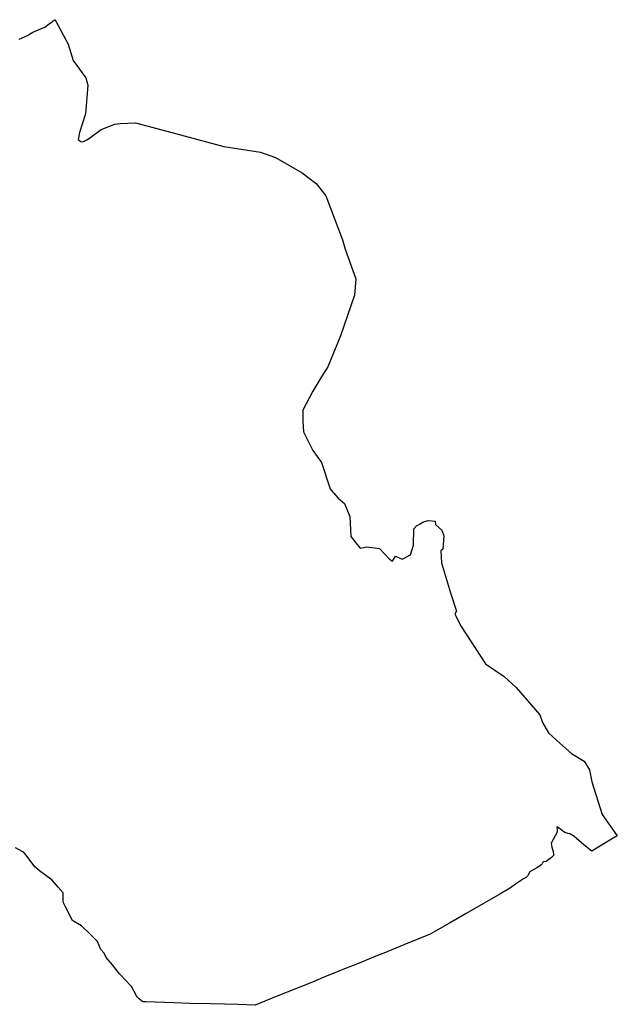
# Model space of a CAD drawing. Extents: x 1205702 to 1209329, y 6150197 to 6152796.
# Drawn here: x 1208120 to 1209329, y 6150197 to 6152190 of the extents above; entities that cross this region are included whole.
import ezdxf

# ---------------------------------------------------------------- set-up
doc = ezdxf.new("R2010")
doc.units = 0
doc.linetypes.add('CONTINU', pattern=[0])
doc.layers.add('1SECTION', color=7, linetype='CONTINU')

msp = doc.modelspace()

# ---------------------------------------------------------------- linework, layer by layer
at = {"layer": '1SECTION'}
msp.add_lwpolyline([(1208118.88, 6152150.48), (1208135.87, 6152157.94), (1208139.75, 6152160.86), (1208146.7, 6152164.69), (1208171.17, 6152174.91), (1208179.37, 6152181.43), (1208186.41, 6152186.49), (1208187.63, 6152187.85), (1208191.33, 6152190.04), (1208193.16, 6152187.32), (1208218.21, 6152140.48), (1208228.51, 6152107.78), (1208253.89, 6152072.72), (1208258.19, 6152057.71), (1208253.21, 6151999.55), (1208240.96, 6151962.1), (1208238.52, 6151947.57), (1208243.81, 6151943.99), (1208247.54, 6151942.85), (1208257.56, 6151947.65), (1208285.07, 6151968.09), (1208312.32, 6151978.95), (1208323.19, 6151980.08), (1208354.37, 6151981.57), (1208400.03, 6151969.57), (1208533.5, 6151933.58), (1208607.29, 6151921.93), (1208637.98, 6151911.3), (1208691.46, 6151880.4), (1208720.09, 6151858.98), (1208739.45, 6151833.64), (1208773.01, 6151744.89), (1208778.76, 6151725.9), (1208800.12, 6151665.95), (1208797.43, 6151632.64), (1208769.43, 6151550.62), (1208743.54, 6151487.77), (1208729.22, 6151465.9), (1208713.01, 6151438.89), (1208692.93, 6151400.2), (1208692.98, 6151377.49), (1208694.52, 6151356.64), (1208712.99, 6151318.77), (1208731.17, 6151294.33), (1208748.45, 6151240.98), (1208753.84, 6151234.74), (1208755.56, 6151232.77), (1208764.58, 6151222.33), (1208777.67, 6151211.54), (1208787.97, 6151185.18), (1208790.43, 6151144.59), (1208800.65, 6151131.77), (1208809.24, 6151121), (1208822.38, 6151123.61), (1208848.03, 6151120.44), (1208868.64, 6151098.87), (1208874.83, 6151095.22), (1208880.27, 6151104.78), (1208893.77, 6151098.78), (1208911.17, 6151107.79), (1208916.99, 6151127.43), (1208917.69, 6151160.25), (1208923.29, 6151166.04), (1208930.63, 6151170.69), (1208935.65, 6151173.69), (1208946.9, 6151177.02), (1208960.69, 6151175.48), (1208961.48, 6151169.14), (1208974.68, 6151157.43), (1208978.36, 6151146.3), (1208976.13, 6151119.04), (1208972.26, 6151115.48), (1208973.62, 6151091.5), (1208992.07, 6151031.09), (1209003.8, 6150994), (1209000.92, 6150987.51), (1209013.22, 6150962.95), (1209062.68, 6150886.93), (1209100.52, 6150861.46), (1209124.57, 6150839.24), (1209173.01, 6150784.4), (1209177.81, 6150768.79), (1209190.37, 6150747.53), (1209199.09, 6150739.72), (1209201.25, 6150737.79), (1209236.78, 6150705.99), (1209262.26, 6150690.11), (1209273.39, 6150673.07), (1209277.75, 6150648.71), (1209298.53, 6150582.6), (1209329.48, 6150539.48), (1209321.15, 6150534.87), (1209298.93, 6150521.12), (1209277.85, 6150508.01), (1209261.67, 6150521), (1209241.21, 6150538.51), (1209238.04, 6150540.76), (1209234.96, 6150542.48), (1209223.48, 6150545.82), (1209219.53, 6150548.76), (1209214.86, 6150552.7), (1209207.12, 6150557.47), (1209207.76, 6150552.5), (1209207.92, 6150546.56), (1209203.93, 6150539.03), (1209195.62, 6150524.22), (1209197.04, 6150516.29), (1209199.45, 6150507.48), (1209200.62, 6150501.82), (1209200.04, 6150499.5), (1209196.01, 6150495.64), (1209188.16, 6150489.14), (1209185.51, 6150487.59), (1209179.67, 6150486.54), (1209177.19, 6150482.43), (1209175.37, 6150480.48), (1209172.34, 6150478.15), (1209166.89, 6150474.55), (1209152.55, 6150466.83), (1209149.31, 6150460.19), (1209147.81, 6150457.65), (1209145.6, 6150455.87), (1209139.66, 6150452.18), (1209131.47, 6150446.99), (1209123.65, 6150441.33), (1209113.03, 6150434.14), (1209091.53, 6150421.7), (1209040.88, 6150392.56), (1209023.95, 6150382.6), (1208989.78, 6150362.72), (1208960.48, 6150346.13), (1208950.56, 6150340.7), (1208897.23, 6150318.87), (1208856.77, 6150302.19), (1208853.95, 6150300.92), (1208850.95, 6150299.94), (1208800.21, 6150279.3), (1208781, 6150271.66), (1208766.05, 6150265.62), (1208734.14, 6150252.79), (1208712.5, 6150243.48), (1208661.31, 6150223.21), (1208639.37, 6150214.33), (1208596.45, 6150196.62), (1208561.88, 6150197.9), (1208506.79, 6150199.31), (1208464.13, 6150200.29), (1208432.69, 6150201.27), (1208412.87, 6150202.08), (1208375.26, 6150203.47), (1208369.72, 6150203.9), (1208367.42, 6150205.24), (1208361.78, 6150209.85), (1208357.98, 6150213.5), (1208356.19, 6150215.85), (1208346.12, 6150234.72), (1208332.06, 6150249.64), (1208326.09, 6150256.18), (1208321.95, 6150260.4), (1208307.69, 6150278.23), (1208295.09, 6150293.25), (1208290.94, 6150302.06), (1208284.18, 6150309.67), (1208277.66, 6150325.84), (1208260.01, 6150342.97), (1208248.03, 6150354.64), (1208244.99, 6150357.15), (1208228.75, 6150366.56), (1208227.24, 6150368.18), (1208212.47, 6150395.95), (1208209.88, 6150401.03), (1208208.96, 6150403.74), (1208208.22, 6150407.85), (1208207.93, 6150423.91), (1208198.18, 6150435.32), (1208185.78, 6150449.46), (1208182.74, 6150451.91), (1208160.26, 6150468.62), (1208155.16, 6150472.48), (1208150.78, 6150476.89), (1208132.92, 6150500.11), (1208128.23, 6150505.68), (1208126.27, 6150507.01), (1208111.44, 6150515.11)], dxfattribs=at)

doc.saveas('drawing.dxf')
